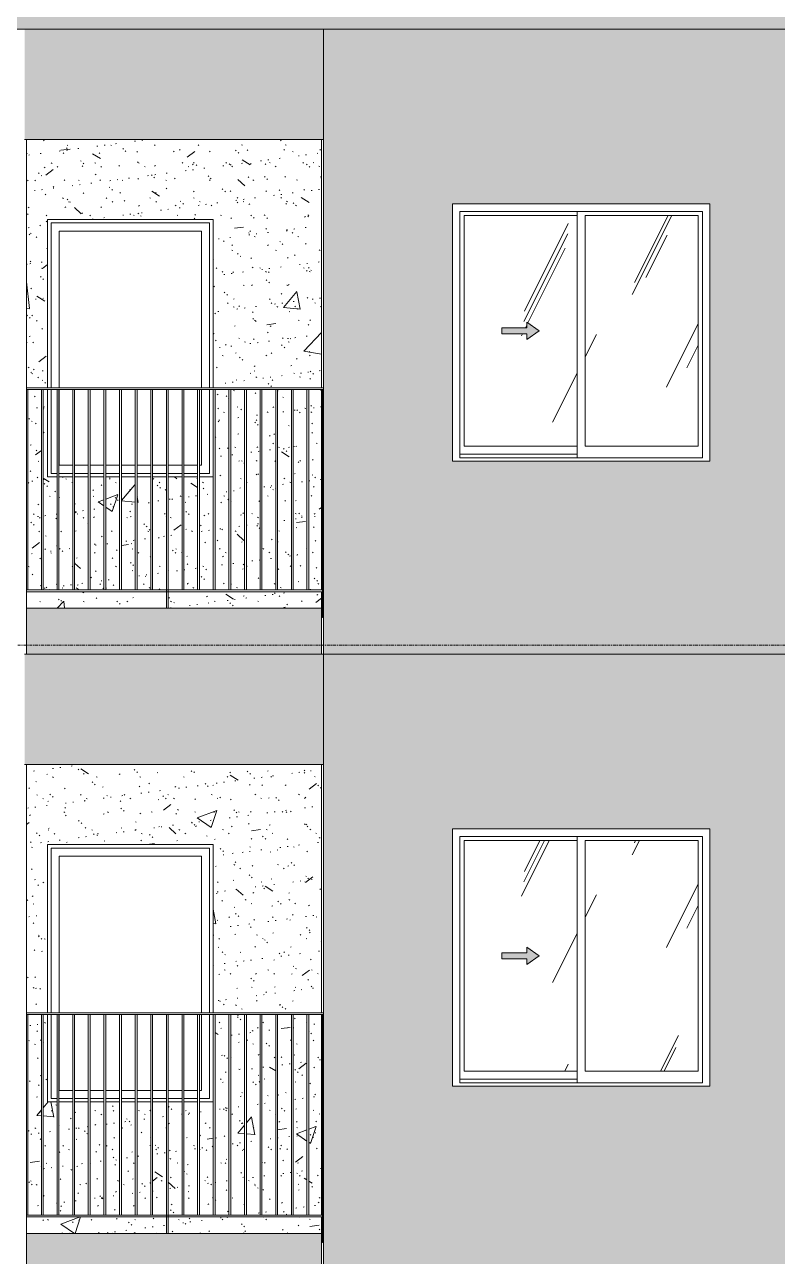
# Model space of a CAD drawing. Header units: millimetres. Extents: x 9199 to 175431, y -4466 to 35300.
# Drawn here: x 119576 to 123670, y 22675 to 29375 of the extents above; entities that cross this region are included whole.
import ezdxf

# ---------------------------------------------------------------- set-up
doc = ezdxf.new("R2010")
doc.units = ezdxf.units.MM
doc.linetypes.add('1 NÉT CALL OUT', pattern=[6, 3, -3])
doc.linetypes.add('Centre', pattern=[31.75, 6.35, -4.7625, 15.875, -4.7625])
for name, color, linetype, lineweight in [('0-2', 250, 'Continuous', 5), ('A-DETL-GENF', 92, 'Continuous', 9), ('A-DETL-GENF-1', 92, '1 NÉT CALL OUT', 9), ('A-FLOR-HRAL-1', 253, 'Continuous', 9), ('A-FLOR-LEVL-2', 51, 'Centre', 9), ('A-GLAZ', 151, 'Continuous', 9), ('A-GLAZ-1', 253, 'Continuous', 9), ('A-GLAZ-2', 7, 'Continuous', 9), ('A-GLAZ-3', 7, '1 NÉT CALL OUT', 9), ('A-WALL', 113, 'Continuous', 9), ('A-WALL-PATT-1', 9, 'Continuous', 9), ('A-WALL-PATT-2', 111, 'Continuous', 5), ('I-WALL', 2, 'Continuous', 9), ('I-WALL-1', 7, 'Continuous', 9)]:
    doc.layers.add(name, color=color, linetype=linetype, lineweight=lineweight)
pattern_1 = [(50, (-51555.6, 1200), (1093.104, -95.634), [114.3, -1257.3]), (355, (-51555.6, 1200), (-211.457, 1146.34), [91.44, -1005.84]), (100.451, (-51464.5, 1192), (881.656, 1050.7), [97.14, -1068.54]), (46.184, (-51555.6, 1504.8), (1626.475, -252.257), [171.45, -1885.95]), (96.636, (-51420, 1483.8), (1424.42, 1484.565), [145.71, -1602.81]), (351.184, (-51555.6, 1504.8), (1424.43, 1484.55), [137.16, -1508.76]), (21, (-51403.2, 1428.6), (909.686, -613.59), [114.3, -1257.3]), (326, (-51403.2, 1428.6), (370.812, 1105.13), [91.44, -1005.84]), (71.451, (-51327.4, 1377.5), (1280.503, 491.528), [97.14, -1068.54]), (37.5, (-51555.58, 1200), (18.5313, 507.3303), [50.292, -943.356, 50.292, -970.788, -1009.65]), (37.5, (-51555.58, 1200), (18.5313, 507.3303), [-2014.728, 50.292, -959.358]), (7.5, (-51555.6, 1200), (400.918, 601.084), [50.292, -531.876, 50.292, -920.496, -384.81]), (7.5, (-51555.6, 1200), (400.918, 601.084), [-1552.956, 50.292, -334.518]), (327.5, (-51895.43, 1200), (813.545, -34.3737), [50.292, -330.708, 50.292, -1138.428, -1577.34]), (327.5, (-51895.43, 1200), (813.545, -34.3737), [-1569.72, 50.292, -1527.048]), (317.5, (-52047.8, 1200), (888.775, 152.56), [50.292, -445.008, 50.292, -739.14, -1120.14]), (317.5, (-52047.8, 1200), (888.775, 152.56), [-1284.732, 50.292, -1069.848])]
pattern_2 = [(37.5, (-51555.58, 1200), (-4.79953, 146.8239), [5.029, -110.795, 5.029, -124.511, -123.825]), (37.5, (-51555.58, 1200), (-4.79953, 146.8239), [-245.364, 5.029, -118.796]), (7.5, (-51555.58, 1200), (134.8574, 215.0472), [5.029, -57.455, 5.029, -99.365, -40.005]), (7.5, (-51555.58, 1200), (134.8574, 215.0472), [-166.878, 5.029, -34.976]), (327.5, (-51649.3, 1200), (237.29776, 0.4316), [5.029, -33.071, 5.029, -132.131, -179.07]), (327.5, (-51649.3, 1200), (237.29776, 0.4316), [-175.26, 5.029, -174.041]), (317.5, (-51649.3, 1200), (229.067, 66.8792), [5.029, -14.021, 5.029, -84.887, -102.87]), (317.5, (-51649.3, 1200), (229.067, 66.8792), [-108.966, 5.029, -97.841])]
pattern_3 = [(63.435, (-49765.3, 1304.34), (-0.001, 1524.001), [532.46, -2875.304]), (63.435, (-51289.3, 1304.34), (-0.001, 1524.001), [532.46, -2875.304]), (63.435, (-49035.8, 1598.8), (-0.001, 1524.001), [532.46, -2875.304]), (63.435, (-50559.8, 1598.8), (-0.001, 1524.001), [532.46, -2875.304]), (63.435, (-49146.2, 1494.84), (-0.001, 1524.001), [532.46, -2875.304]), (63.435, (-50670.2, 1494.84), (-0.001, 1524.001), [532.46, -2875.304]), (63.435, (-49258.75, 2090.1), (-0.001, 1524.001), [258.8, -3148.965]), (63.435, (-50782.75, 2090.1), (-0.001, 1524.001), [258.8, -3148.965]), (63.435, (-49332.36, 1997.95), (-0.001, 1524.001), [532.46, -2875.304]), (63.435, (-50856.36, 1997.95), (-0.001, 1524.001), [532.46, -2875.304]), (63.435, (-49319.4, 2064.1), (-0.001, 1524.001), [532.46, -2875.304]), (63.435, (-50843.4, 2064.1), (-0.001, 1524.001), [532.46, -2875.304]), (63.435, (-49934.2, 1773.94), (-0.001, 1524.001), [532.46, -2875.304]), (63.435, (-51458.2, 1773.94), (-0.001, 1524.001), [532.46, -2875.304]), (63.435, (-49921.24, 1851.9), (-0.001, 1524.001), [532.46, -2875.304]), (63.435, (-51445.24, 1851.9), (-0.001, 1524.001), [532.46, -2875.304]), (63.435, (-49917.74, 1908.1), (-0.001, 1524.001), [532.46, -2875.304]), (63.435, (-51441.74, 1908.1), (-0.001, 1524.001), [532.46, -2875.304])]

# ---------------------------------------------------------------- blocks, each defined once
blk = doc.blocks.new('M_Fixed - 900 x 1400-901190-TKCS_MẶT ĐỨNG HƯỚNG TÂY')
at = {"layer": 'A-GLAZ-2'}
for p, q in [((-69617.9, 7000), (-69617.9, 7896)), ((-69617.9, 7896), (-68755.9, 7896)), ((-69573.9, 7000), (-69573.9, 7852)), ((-69573.9, 7852), (-68799.9, 7852)), ((-68799.9, 7852), (-68799.9, 7000)), ((-68755.9, 7896), (-68755.9, 7000)), ((-69617.9, 6534), (-69617.9, 6990)), ((-69573.9, 6578), (-69573.9, 6990)), ((-68799.9, 6990), (-68799.9, 6578)), ((-68755.9, 6990), (-68755.9, 6534)), ((-69500.5, 6578), (-69573.9, 6578)), ((-69415.6, 6578), (-69490.5, 6578)), ((-69330.7, 6578), (-69405.6, 6578)), ((-69245.7, 6578), (-69320.7, 6578)), ((-69160.8, 6578), (-69235.7, 6578)), ((-69075.8, 6578), (-69150.8, 6578)), ((-68990.9, 6578), (-69065.8, 6578)), ((-68906, 6578), (-68980.9, 6578)), ((-68821, 6578), (-68896, 6578)), ((-68799.9, 6578), (-68811, 6578)), ((-69585.5, 6534), (-69617.9, 6534)), ((-69500.5, 6534), (-69575.5, 6534)), ((-69415.6, 6534), (-69490.5, 6534)), ((-69330.7, 6534), (-69405.6, 6534)), ((-69245.7, 6534), (-69320.7, 6534)), ((-69160.8, 6534), (-69235.7, 6534)), ((-69075.8, 6534), (-69150.8, 6534)), ((-68990.9, 6534), (-69065.8, 6534)), ((-68906, 6534), (-68980.9, 6534)), ((-68821, 6534), (-68896, 6534)), ((-68755.9, 6534), (-68811, 6534))]:
    blk.add_line(p, q, dxfattribs=at)
blk = doc.blocks.new('Railing - 10mm-901206-TKCS_MẶT ĐỨNG HƯỚNG TÂY')
at = {"layer": 'A-FLOR-HRAL-1'}
for p, q in [((-68226.4, 5900), (-68226.4, 6990)), ((-68216.4, 5900), (-68216.4, 6990))]:
    blk.add_line(p, q, dxfattribs=at)
blk = doc.blocks.new('Railing - 50 x 10mm-901224-TKCS_MẶT ĐỨNG HƯỚNG TÂY')
at = {"layer": 'A-FLOR-HRAL-1'}
for p, q in [((-68990.9, 5800), (-68990.9, 6990)), ((-68980.9, 6990), (-68990.9, 6990)), ((-68980.9, 5800), (-68980.9, 6990))]:
    blk.add_line(p, q, dxfattribs=at)
blk = doc.blocks.new('Railing - 10mm-V147-TKCS_MẶT ĐỨNG HƯỚNG TÂY')
at = {"layer": 'A-FLOR-HRAL-1'}
blk.add_line((-69745.352937, 5900), (-69745.352937, 6990), dxfattribs=at)
blk = doc.blocks.new('Railing - 50 x 10mm-901205-TKCS_MẶT ĐỨNG HƯỚNG TÂY')
at = {"layer": 'A-FLOR-HRAL-1'}
for p, q in [((-68141.5, 22750), (-68141.5, 23990)), ((-68136.9, 23990), (-68141.5, 23990)), ((-68141.5, 22750), (-68136.9, 22750))]:
    blk.add_line(p, q, dxfattribs=at)
blk = doc.blocks.new('Railing - Railing-999711-TKCS_MẶT ĐỨNG HƯỚNG TÂY')
at = {"layer": 'A-FLOR-HRAL-1'}
for p, q in [((-61551.9, 22900), (-59936.9, 22900)), ((-59936.9, 22890), (-61551.9, 22890))]:
    blk.add_line(p, q, dxfattribs=at)
for name, p in [('Railing - 10mm-V147-TKCS_MẶT ĐỨNG HƯỚNG TÂY', (8200, 17000)), ('Railing - 10mm-901206-TKCS_MẶT ĐỨNG HƯỚNG TÂY', (6756, 17000)), ('Railing - 10mm-901206-TKCS_MẶT ĐỨNG HƯỚNG TÂY', (6841, 17000)), ('Railing - 10mm-901206-TKCS_MẶT ĐỨNG HƯỚNG TÂY', (6925.9, 17000)), ('Railing - 10mm-901206-TKCS_MẶT ĐỨNG HƯỚNG TÂY', (7010.8, 17000)), ('Railing - 10mm-901206-TKCS_MẶT ĐỨNG HƯỚNG TÂY', (7095.8, 17000)), ('Railing - 10mm-901206-TKCS_MẶT ĐỨNG HƯỚNG TÂY', (7180.7, 17000)), ('Railing - 10mm-901206-TKCS_MẶT ĐỨNG HƯỚNG TÂY', (7265.7, 17000)), ('Railing - 10mm-901206-TKCS_MẶT ĐỨNG HƯỚNG TÂY', (7350.6, 17000)), ('Railing - 50 x 10mm-901224-TKCS_MẶT ĐỨNG HƯỚNG TÂY', (8200, 17000)), ('Railing - 10mm-901206-TKCS_MẶT ĐỨNG HƯỚNG TÂY', (7520.5, 17000)), ('Railing - 10mm-901206-TKCS_MẶT ĐỨNG HƯỚNG TÂY', (7605.4, 17000)), ('Railing - 10mm-901206-TKCS_MẶT ĐỨNG HƯỚNG TÂY', (7690.4, 17000)), ('Railing - 10mm-901206-TKCS_MẶT ĐỨNG HƯỚNG TÂY', (7775.3, 17000)), ('Railing - 10mm-901206-TKCS_MẶT ĐỨNG HƯỚNG TÂY', (7860.2, 17000)), ('Railing - 10mm-901206-TKCS_MẶT ĐỨNG HƯỚNG TÂY', (7945.2, 17000)), ('Railing - 10mm-901206-TKCS_MẶT ĐỨNG HƯỚNG TÂY', (8030.1, 17000)), ('Railing - 10mm-901206-TKCS_MẶT ĐỨNG HƯỚNG TÂY', (8115.1, 17000)), ('Railing - 10mm-901206-TKCS_MẶT ĐỨNG HƯỚNG TÂY', (8200, 17000)), ('Railing - 50 x 10mm-901205-TKCS_MẶT ĐỨNG HƯỚNG TÂY', (8200, 0))]:
    blk.add_blockref(name, p)
blk = doc.blocks.new('Top Rail Type - Top Rail_Internal_-999712-TKCS_MẶT ĐỨNG HƯỚNG TÂY')
at = {"layer": 'A-FLOR-HRAL-1'}
for p, q in [((-59936.9, 24000), (-61551.9, 24000)), ((-59936.9, 23990), (-61551.9, 23990))]:
    blk.add_line(p, q, dxfattribs=at)
blk = doc.blocks.new('NCV_TKTC_TANG 6 - 8_rvt-4-TKCS_MẶT ĐỨNG HƯỚNG TÂY')
at = {"layer": 'A-WALL-PATT-1'}
h = blk.add_hatch(dxfattribs=at)
h.set_pattern_fill('FP_19', color=256, style=0, pattern_type=2)
h.set_pattern_definition(pattern_1)
h.paths.add_polyline_path([(-60790.9, 22800), (-60790.9, 22890), (-61551.9, 22890), (-61551.9, 22800), (-61375.9, 22800)])
h.paths.add_polyline_path([(-59946.9, 22800), (-59946.9, 22890), (-60780.9, 22890), (-60780.9, 22800), (-59986, 22800)])
h.paths.add_polyline_path([(-61385.5, 22900), (-61385.5, 23515), (-61436.9, 23515), (-61436.9, 23990), (-61460.4, 23990), (-61460.4, 22900)])
h.paths.add_polyline_path([(-61375.5, 22900), (-61300.5, 22900), (-61300.5, 23515), (-61375.5, 23515), (-61375.5, 23156.3)])
h.paths.add_polyline_path([(-60012.1, 22900), (-59946.9, 22900), (-59946.9, 23990), (-60016.4, 23990), (-60016.4, 22900)])
h.paths.add_polyline_path([(-61258.6, 22900), (-61215.6, 22900), (-61215.6, 23515), (-61290.5, 23515), (-61290.5, 22900)])
h.paths.add_polyline_path([(-60026.4, 22900), (-60026.4, 23990), (-60101.4, 23990), (-60101.4, 22900)])
h.paths.add_polyline_path([(-60117.5, 22900), (-60111.4, 22900), (-60111.4, 23990), (-60186.3, 23990), (-60186.3, 22900)])
h.paths.add_polyline_path([(-61045.7, 22900), (-61045.7, 23515), (-61120.7, 23515), (-61120.7, 22900)])
h.paths.add_polyline_path([(-61130.7, 22900), (-61130.7, 23515), (-61205.6, 23515), (-61205.6, 22900)])
h.paths.add_polyline_path([(-61470.4, 22900), (-61470.4, 23990), (-61545.4, 23990), (-61545.4, 22900), (-61518.7, 22900)])
h.paths.add_polyline_path([(-60196.3, 22900), (-60196.3, 23990), (-60271.3, 23990), (-60271.3, 22900)])
h.paths.add_polyline_path([(-61035.7, 22900), (-60960.8, 22900), (-60960.8, 23515), (-61035.7, 23515), (-61035.7, 23089.9)])
h.paths.add_polyline_path([(-60696, 22900), (-60621, 22900), (-60621, 23515), (-60696, 23515), (-60696, 23156.3)])
h.paths.add_polyline_path([(-60706, 22900), (-60706, 23515), (-60780.9, 23515), (-60780.9, 22900)])
h.paths.add_polyline_path([(-60281.3, 22900), (-60281.3, 23990), (-60356.2, 23990), (-60356.2, 22900)])
h.paths.add_polyline_path([(-60790.9, 22900), (-60790.9, 23515), (-60865.8, 23515), (-60865.8, 22900)])
h.paths.add_polyline_path([(-60366.2, 22900), (-60366.2, 23990), (-60441.1, 23990), (-60441.1, 22900)])
h.paths.add_polyline_path([(-60451.1, 22900), (-60451.1, 23990), (-60526.1, 23990), (-60526.1, 22900)])
h.paths.add_polyline_path([(-60536.1, 22900), (-60536.9, 23515), (-60611, 23515), (-60611, 22900)])
h.paths.add_polyline_path([(-60950.8, 22900), (-60875.8, 22900), (-60875.8, 23515), (-60950.8, 23515), (-60950.8, 23156.3)])
h.paths.add_polyline_path([(-60298.6, 24000), (-59946.9, 24000), (-59946.9, 25350), (-61551.9, 25350), (-61551.9, 24000), (-61436.9, 24000), (-61436.9, 24915), (-60536.9, 24915), (-60536.9, 24000)])
h = blk.add_hatch(dxfattribs=at)
h.set_pattern_fill('FP_20', color=256, style=0, pattern_type=2)
h.set_pattern_definition(pattern_2)
h.paths.add_polyline_path([(-60790.9, 22800), (-60790.9, 22890), (-61551.9, 22890), (-61551.9, 22800), (-61375.9, 22800)])
h.paths.add_polyline_path([(-59946.9, 22800), (-59946.9, 22890), (-60780.9, 22890), (-60780.9, 22800), (-59986, 22800)])
h.paths.add_polyline_path([(-61385.5, 22900), (-61385.5, 23515), (-61436.9, 23515), (-61436.9, 23990), (-61460.4, 23990), (-61460.4, 22900)])
h.paths.add_polyline_path([(-61375.5, 22900), (-61300.5, 22900), (-61300.5, 23515), (-61375.5, 23515), (-61375.5, 23156.3)])
h.paths.add_polyline_path([(-60012.1, 22900), (-59946.9, 22900), (-59946.9, 23990), (-60016.4, 23990), (-60016.4, 22900)])
h.paths.add_polyline_path([(-61258.6, 22900), (-61215.6, 22900), (-61215.6, 23515), (-61290.5, 23515), (-61290.5, 22900)])
h.paths.add_polyline_path([(-60026.4, 22900), (-60026.4, 23990), (-60101.4, 23990), (-60101.4, 22900)])
h.paths.add_polyline_path([(-60117.5, 22900), (-60111.4, 22900), (-60111.4, 23990), (-60186.3, 23990), (-60186.3, 22900)])
h.paths.add_polyline_path([(-61045.7, 22900), (-61045.7, 23515), (-61120.7, 23515), (-61120.7, 22900)])
h.paths.add_polyline_path([(-61130.7, 22900), (-61130.7, 23515), (-61205.6, 23515), (-61205.6, 22900)])
h.paths.add_polyline_path([(-61470.4, 22900), (-61470.4, 23990), (-61545.4, 23990), (-61545.4, 22900), (-61518.7, 22900)])
h.paths.add_polyline_path([(-60196.3, 22900), (-60196.3, 23990), (-60271.3, 23990), (-60271.3, 22900)])
h.paths.add_polyline_path([(-61035.7, 22900), (-60960.8, 22900), (-60960.8, 23515), (-61035.7, 23515), (-61035.7, 23089.9)])
h.paths.add_polyline_path([(-60696, 22900), (-60621, 22900), (-60621, 23515), (-60696, 23515), (-60696, 23156.3)])
h.paths.add_polyline_path([(-60706, 22900), (-60706, 23515), (-60780.9, 23515), (-60780.9, 22900)])
h.paths.add_polyline_path([(-60281.3, 22900), (-60281.3, 23990), (-60356.2, 23990), (-60356.2, 22900)])
h.paths.add_polyline_path([(-60790.9, 22900), (-60790.9, 23515), (-60865.8, 23515), (-60865.8, 22900)])
h.paths.add_polyline_path([(-60366.2, 22900), (-60366.2, 23990), (-60441.1, 23990), (-60441.1, 22900)])
h.paths.add_polyline_path([(-60451.1, 22900), (-60451.1, 23990), (-60526.1, 23990), (-60526.1, 22900)])
h.paths.add_polyline_path([(-60536.1, 22900), (-60536.9, 23515), (-60611, 23515), (-60611, 22900)])
h.paths.add_polyline_path([(-60950.8, 22900), (-60875.8, 22900), (-60875.8, 23515), (-60950.8, 23515), (-60950.8, 23156.3)])
h.paths.add_polyline_path([(-60298.6, 24000), (-59946.9, 24000), (-59946.9, 25350), (-61551.9, 25350), (-61551.9, 24000), (-61436.9, 24000), (-61436.9, 24915), (-60536.9, 24915), (-60536.9, 24000)])
at = {"layer": 'I-WALL-1'}
for p, q in [((-59946.9, 24000), (-59946.9, 25350)), ((-61436.9, 24000), (-61436.9, 24915)), ((-61436.9, 24915), (-60536.9, 24915)), ((-60536.9, 24915), (-60536.9, 24000)), ((-61436.9, 23515), (-61436.9, 23990)), ((-60536.9, 23990), (-60536.9, 23515)), ((-59946.9, 22900), (-59946.9, 23990)), ((-61385.5, 23515), (-61436.9, 23515)), ((-61300.5, 23515), (-61375.5, 23515)), ((-61215.6, 23515), (-61290.5, 23515)), ((-61130.7, 23515), (-61205.6, 23515)), ((-61045.7, 23515), (-61120.7, 23515)), ((-60960.8, 23515), (-61035.7, 23515)), ((-60875.8, 23515), (-60950.8, 23515)), ((-60790.9, 23515), (-60865.8, 23515)), ((-60706, 23515), (-60780.9, 23515)), ((-60621, 23515), (-60696, 23515)), ((-60536.9, 23515), (-60611, 23515)), ((-59946.9, 22800), (-59946.9, 22890))]:
    blk.add_line(p, q, dxfattribs=at)
at = {"layer": 'A-FLOR-HRAL-1'}
for name in ['Top Rail Type - Top Rail_Internal_-999712-TKCS_MẶT ĐỨNG HƯỚNG TÂY', 'Railing - Railing-999711-TKCS_MẶT ĐỨNG HƯỚNG TÂY']:
    blk.add_blockref(name, (0, 0), dxfattribs=at)
at = {"layer": 'A-GLAZ-1'}
blk.add_blockref('M_Fixed - 900 x 1400-901190-TKCS_MẶT ĐỨNG HƯỚNG TÂY', (8200, 17000), dxfattribs=at)
blk = doc.blocks.new('NCV_TKTC_TANG 6 - 8_rvt-5-TKCS_MẶT ĐỨNG HƯỚNG TÂY')
at = {"layer": 'A-WALL-PATT-1'}
h = blk.add_hatch(dxfattribs=at)
h.set_pattern_fill('FP_19', color=256, style=0, pattern_type=2)
h.set_pattern_definition(pattern_1)
h.paths.add_polyline_path([(-60790.9, 26200), (-60790.9, 26290), (-61551.9, 26290), (-61551.9, 26200), (-61375.9, 26200)])
h.paths.add_polyline_path([(-60780.9, 26200), (-59946.9, 26200), (-59946.9, 26290), (-60780.9, 26290)])
h.paths.add_polyline_path([(-60790.9, 26300), (-60790.9, 26915), (-60865.8, 26915), (-60865.8, 26300)])
h.paths.add_polyline_path([(-59946.9, 26300), (-59946.9, 27390), (-60016.4, 27390), (-60016.4, 26300), (-60012.1, 26300)])
h.paths.add_polyline_path([(-60780.9, 26300), (-60706, 26300), (-60706, 26915), (-60780.9, 26915), (-60780.9, 26444.2)])
h.paths.add_polyline_path([(-60026.4, 26300), (-60026.4, 27390), (-60101.4, 27390), (-60101.4, 26300)])
h.paths.add_polyline_path([(-61215.6, 26300), (-61215.6, 26915), (-61290.5, 26915), (-61290.5, 26300), (-61258.6, 26300)])
h.paths.add_polyline_path([(-61205.6, 26300), (-61130.7, 26300), (-61130.7, 26915), (-61205.6, 26915), (-61205.6, 26345.2)])
h.paths.add_polyline_path([(-60696, 26300), (-60621, 26300), (-60621, 26915), (-60696, 26915), (-60696, 26444.2)])
h.paths.add_polyline_path([(-61470.4, 26300), (-61470.4, 27390), (-61545.4, 27390), (-61545.4, 26300), (-61518.7, 26300)])
h.paths.add_polyline_path([(-61460.4, 26300), (-61385.5, 26300), (-61385.5, 26915), (-61436.9, 26915), (-61436.9, 27390), (-61460.4, 27390), (-61460.4, 26444.2)])
h.paths.add_polyline_path([(-60611, 26300), (-60536.1, 26300), (-60536.9, 26915), (-60611, 26915), (-60611, 26444.2)])
h.paths.add_polyline_path([(-61375.5, 26300), (-61300.5, 26300), (-61300.5, 26915), (-61375.5, 26915), (-61375.5, 26444.2)])
h.paths.add_polyline_path([(-60526.1, 26300), (-60451.1, 26300), (-60451.1, 27390), (-60526.1, 27390), (-60526.1, 26444.2)])
h.paths.add_polyline_path([(-60441.1, 26300), (-60366.2, 26300), (-60366.2, 27390), (-60441.1, 27390), (-60441.1, 26444.2)])
h.paths.add_polyline_path([(-60117.5, 26300), (-60111.4, 26300), (-60111.4, 27390), (-60186.3, 27390), (-60186.3, 26300)])
h.paths.add_polyline_path([(-60960.8, 26300), (-60960.8, 26915), (-61035.7, 26915), (-61035.7, 26300)])
h.paths.add_polyline_path([(-60875.8, 26300), (-60875.8, 26915), (-60950.8, 26915), (-60950.8, 26300)])
h.paths.add_polyline_path([(-61045.7, 26300), (-61045.7, 26915), (-61120.7, 26915), (-61120.7, 26300)])
h.paths.add_polyline_path([(-60196.3, 26300), (-60196.3, 27390), (-60271.3, 27390), (-60271.3, 26300)])
h.paths.add_polyline_path([(-60356.2, 26300), (-60281.3, 26300), (-60281.3, 27390), (-60356.2, 27390), (-60356.2, 26444.2)])
h.paths.add_polyline_path([(-61487.4, 27400), (-61436.9, 27400), (-61436.9, 28315), (-60536.9, 28315), (-60536.9, 27400), (-59946.9, 27400), (-59946.9, 28750), (-61551.9, 28750), (-61551.9, 27400)])
h = blk.add_hatch(dxfattribs=at)
h.set_pattern_fill('FP_20', color=256, style=0, pattern_type=2)
h.set_pattern_definition(pattern_2)
h.paths.add_polyline_path([(-60790.9, 26200), (-60790.9, 26290), (-61551.9, 26290), (-61551.9, 26200), (-61375.9, 26200)])
h.paths.add_polyline_path([(-60780.9, 26200), (-59946.9, 26200), (-59946.9, 26290), (-60780.9, 26290)])
h.paths.add_polyline_path([(-60790.9, 26300), (-60790.9, 26915), (-60865.8, 26915), (-60865.8, 26300)])
h.paths.add_polyline_path([(-59946.9, 26300), (-59946.9, 27390), (-60016.4, 27390), (-60016.4, 26300), (-60012.1, 26300)])
h.paths.add_polyline_path([(-60780.9, 26300), (-60706, 26300), (-60706, 26915), (-60780.9, 26915), (-60780.9, 26444.2)])
h.paths.add_polyline_path([(-60026.4, 26300), (-60026.4, 27390), (-60101.4, 27390), (-60101.4, 26300)])
h.paths.add_polyline_path([(-61215.6, 26300), (-61215.6, 26915), (-61290.5, 26915), (-61290.5, 26300), (-61258.6, 26300)])
h.paths.add_polyline_path([(-61205.6, 26300), (-61130.7, 26300), (-61130.7, 26915), (-61205.6, 26915), (-61205.6, 26345.2)])
h.paths.add_polyline_path([(-60696, 26300), (-60621, 26300), (-60621, 26915), (-60696, 26915), (-60696, 26444.2)])
h.paths.add_polyline_path([(-61470.4, 26300), (-61470.4, 27390), (-61545.4, 27390), (-61545.4, 26300), (-61518.7, 26300)])
h.paths.add_polyline_path([(-61460.4, 26300), (-61385.5, 26300), (-61385.5, 26915), (-61436.9, 26915), (-61436.9, 27390), (-61460.4, 27390), (-61460.4, 26444.2)])
h.paths.add_polyline_path([(-60611, 26300), (-60536.1, 26300), (-60536.9, 26915), (-60611, 26915), (-60611, 26444.2)])
h.paths.add_polyline_path([(-61375.5, 26300), (-61300.5, 26300), (-61300.5, 26915), (-61375.5, 26915), (-61375.5, 26444.2)])
h.paths.add_polyline_path([(-60526.1, 26300), (-60451.1, 26300), (-60451.1, 27390), (-60526.1, 27390), (-60526.1, 26444.2)])
h.paths.add_polyline_path([(-60441.1, 26300), (-60366.2, 26300), (-60366.2, 27390), (-60441.1, 27390), (-60441.1, 26444.2)])
h.paths.add_polyline_path([(-60117.5, 26300), (-60111.4, 26300), (-60111.4, 27390), (-60186.3, 27390), (-60186.3, 26300)])
h.paths.add_polyline_path([(-60960.8, 26300), (-60960.8, 26915), (-61035.7, 26915), (-61035.7, 26300)])
h.paths.add_polyline_path([(-60875.8, 26300), (-60875.8, 26915), (-60950.8, 26915), (-60950.8, 26300)])
h.paths.add_polyline_path([(-61045.7, 26300), (-61045.7, 26915), (-61120.7, 26915), (-61120.7, 26300)])
h.paths.add_polyline_path([(-60196.3, 26300), (-60196.3, 27390), (-60271.3, 27390), (-60271.3, 26300)])
h.paths.add_polyline_path([(-60356.2, 26300), (-60281.3, 26300), (-60281.3, 27390), (-60356.2, 27390), (-60356.2, 26444.2)])
h.paths.add_polyline_path([(-61487.4, 27400), (-61436.9, 27400), (-61436.9, 28315), (-60536.9, 28315), (-60536.9, 27400), (-59946.9, 27400), (-59946.9, 28750), (-61551.9, 28750), (-61551.9, 27400)])
at = {"layer": 'I-WALL-1'}
for p, q in [((-59946.9, 27400), (-59946.9, 28750)), ((-61436.9, 27400), (-61436.9, 28315)), ((-61436.9, 28315), (-60536.9, 28315)), ((-60536.9, 28315), (-60536.9, 27400)), ((-61436.9, 26915), (-61436.9, 27390)), ((-60536.9, 27390), (-60536.9, 26915)), ((-59946.9, 26300), (-59946.9, 27390)), ((-61385.5, 26915), (-61436.9, 26915)), ((-61300.5, 26915), (-61375.5, 26915)), ((-61215.6, 26915), (-61290.5, 26915)), ((-61130.7, 26915), (-61205.6, 26915)), ((-61045.7, 26915), (-61120.7, 26915)), ((-60960.8, 26915), (-61035.7, 26915)), ((-60875.8, 26915), (-60950.8, 26915)), ((-60790.9, 26915), (-60865.8, 26915)), ((-60706, 26915), (-60780.9, 26915)), ((-60621, 26915), (-60696, 26915)), ((-60536.9, 26915), (-60611, 26915)), ((-59946.9, 26200), (-59946.9, 26290))]:
    blk.add_line(p, q, dxfattribs=at)
at = {"layer": 'A-FLOR-HRAL-1'}
for name in ['Top Rail Type - Top Rail_Internal_-999712-TKCS_MẶT ĐỨNG HƯỚNG TÂY', 'Railing - Railing-999711-TKCS_MẶT ĐỨNG HƯỚNG TÂY']:
    blk.add_blockref(name, (0, 3400), dxfattribs=at)
at = {"layer": 'A-GLAZ-1'}
blk.add_blockref('M_Fixed - 900 x 1400-901190-TKCS_MẶT ĐỨNG HƯỚNG TÂY', (8200, 20400), dxfattribs=at)
blk = doc.blocks.new('1_FAMILY RVT - W01-WxH 1400x1400xmm-V271-TKCS_MẶT ĐỨNG HƯỚNG TÂY')
at = {"layer": 'A-DETL-GENF-1'}
blk.add_hatch(color=256, dxfattribs=at).paths.add_polyline_path([(-58830.8, 24262.1), (-58763.1, 24309.5), (-58830.8, 24357), (-58830.8, 24326.5), (-58966.3, 24326.5), (-58966.3, 24292.6), (-58830.8, 24292.6)])
at = {"layer": 'A-GLAZ'}
h = blk.add_hatch(dxfattribs=at)
h.set_pattern_fill('FP_32', color=256, style=0, pattern_type=2)
h.set_pattern_definition(pattern_3)
h.paths.add_polyline_path([(-58557.5, 23682.6), (-58557.5, 24936.5), (-59171.8, 24936.5), (-59171.8, 23682.6)])
h.paths.add_polyline_path([(-58830.8, 24262.1), (-58830.8, 24292.6), (-58966.3, 24292.6), (-58966.3, 24326.5), (-58830.8, 24326.5), (-58830.8, 24357), (-58763.1, 24309.5), (-58787.3, 24292.6)])
h = blk.add_hatch(dxfattribs=at)
h.set_pattern_fill('FP_32', color=256, style=0, pattern_type=2)
h.set_pattern_definition(pattern_3)
h.paths.add_polyline_path([(-57898.8, 23682.6), (-57898.8, 24936.5), (-58513.1, 24936.5), (-58513.1, 23682.6)])
at = {"layer": 'A-DETL-GENF'}
for p, q in [((-58966.3, 24326.5), (-58966.3, 24292.6)), ((-58966.3, 24326.5), (-58830.8, 24326.5)), ((-58830.8, 24326.5), (-58966.3, 24326.5)), ((-58966.3, 24326.5), (-58966.3, 24292.6)), ((-58830.8, 24357), (-58830.8, 24326.5)), ((-58763.1, 24309.5), (-58830.8, 24357)), ((-58763.1, 24309.5), (-58830.8, 24357)), ((-58830.8, 24357), (-58830.8, 24326.5)), ((-58966.3, 24292.6), (-58830.8, 24292.6)), ((-58966.3, 24292.6), (-58830.8, 24292.6)), ((-58763.1, 24309.5), (-58830.8, 24262.1)), ((-58830.8, 24262.1), (-58763.1, 24309.5)), ((-58830.8, 24292.6), (-58830.8, 24262.1)), ((-58830.8, 24292.6), (-58830.8, 24262.1))]:
    blk.add_line(p, q, dxfattribs=at)
at = {"layer": 'A-GLAZ'}
for p, q in [((-57835.3, 25000), (-59235.3, 25000)), ((-59235.3, 25000), (-59235.3, 23600)), ((-57835.3, 25000), (-57835.3, 23600)), ((-59194.4, 24959.1), (-57876.2, 24959.1)), ((-59194.4, 23619), (-59194.4, 24959.1)), ((-59171.8, 24936.5), (-59171.8, 23682.6)), ((-58557.5, 24936.5), (-59171.8, 24936.5)), ((-58557.5, 24959.1), (-58557.5, 23619)), ((-58513.1, 23682.6), (-58513.1, 24936.5)), ((-58513.1, 24936.5), (-57898.8, 24936.5)), ((-57898.8, 24936.5), (-57898.8, 23682.6)), ((-57876.2, 23619), (-57876.2, 24959.1)), ((-59171.8, 23682.6), (-58557.5, 23682.6)), ((-57898.8, 23682.6), (-58513.1, 23682.6)), ((-57835.3, 23600), (-59235.3, 23600)), ((-58557.5, 23638.1), (-59194.4, 23638.1)), ((-58557.5, 23638.1), (-59194.4, 23638.1)), ((-57876.2, 23619), (-59194.4, 23619))]:
    blk.add_line(p, q, dxfattribs=at)
blk = doc.blocks.new('1_FAMILY RVT - W01-WxH 1400x1400xmm-V279-TKCS_MẶT ĐỨNG HƯỚNG TÂY')
at = {"layer": 'A-DETL-GENF-1'}
blk.add_hatch(color=256, dxfattribs=at).paths.add_polyline_path([(-58830.8, 27662.1), (-58763.1, 27709.5), (-58830.8, 27757), (-58830.8, 27726.5), (-58966.3, 27726.5), (-58966.3, 27692.6), (-58830.8, 27692.6)])
at = {"layer": 'A-GLAZ'}
h = blk.add_hatch(dxfattribs=at)
h.set_pattern_fill('FP_32', color=256, style=0, pattern_type=2)
h.set_pattern_definition(pattern_3)
h.paths.add_polyline_path([(-58557.5, 27082.6), (-58557.5, 28336.5), (-59171.8, 28336.5), (-59171.8, 27082.6)])
h.paths.add_polyline_path([(-58830.8, 27662.1), (-58830.8, 27692.6), (-58966.3, 27692.6), (-58966.3, 27726.5), (-58830.8, 27726.5), (-58830.8, 27757), (-58763.1, 27709.5), (-58787.3, 27692.6)])
h = blk.add_hatch(dxfattribs=at)
h.set_pattern_fill('FP_32', color=256, style=0, pattern_type=2)
h.set_pattern_definition(pattern_3)
h.paths.add_polyline_path([(-57898.8, 27082.6), (-57898.8, 28336.5), (-58513.1, 28336.5), (-58513.1, 27082.6)])
at = {"layer": 'A-DETL-GENF'}
for p, q in [((-58830.8, 27757), (-58830.8, 27726.5)), ((-58763.1, 27709.5), (-58830.8, 27757)), ((-58763.1, 27709.5), (-58830.8, 27757)), ((-58830.8, 27757), (-58830.8, 27726.5)), ((-58966.3, 27726.5), (-58966.3, 27692.6)), ((-58966.3, 27726.5), (-58830.8, 27726.5)), ((-58830.8, 27726.5), (-58966.3, 27726.5)), ((-58966.3, 27726.5), (-58966.3, 27692.6)), ((-58966.3, 27692.6), (-58830.8, 27692.6)), ((-58966.3, 27692.6), (-58830.8, 27692.6)), ((-58763.1, 27709.5), (-58830.8, 27662.1)), ((-58830.8, 27662.1), (-58763.1, 27709.5)), ((-58830.8, 27692.6), (-58830.8, 27662.1)), ((-58830.8, 27692.6), (-58830.8, 27662.1))]:
    blk.add_line(p, q, dxfattribs=at)
at = {"layer": 'A-GLAZ'}
for p, q in [((-57835.3, 28400), (-59235.3, 28400)), ((-59235.3, 28400), (-59235.3, 27000)), ((-59194.4, 28359.1), (-57876.2, 28359.1)), ((-59194.4, 27019), (-59194.4, 28359.1)), ((-58557.5, 28359.1), (-58557.5, 27019)), ((-57876.2, 27019), (-57876.2, 28359.1)), ((-57835.3, 28400), (-57835.3, 27000)), ((-59171.8, 28336.5), (-59171.8, 27082.6)), ((-58557.5, 28336.5), (-59171.8, 28336.5)), ((-58513.1, 27082.6), (-58513.1, 28336.5)), ((-58513.1, 28336.5), (-57898.8, 28336.5)), ((-57898.8, 28336.5), (-57898.8, 27082.6)), ((-59171.8, 27082.6), (-58557.5, 27082.6)), ((-57898.8, 27082.6), (-58513.1, 27082.6)), ((-58557.5, 27038.1), (-59194.4, 27038.1)), ((-58557.5, 27038.1), (-59194.4, 27038.1)), ((-57876.2, 27019), (-59194.4, 27019)), ((-57835.3, 27000), (-59235.3, 27000))]:
    blk.add_line(p, q, dxfattribs=at)

msp = doc.modelspace()

# ---------------------------------------------------------------- hatches: boundary and pattern name
at = {"layer": 'A-WALL-PATT-2'}
for points in [[(134239.9, 29350), (163901.2, 29350), (163901.2, 30750), (102901.2, 30750), (102901.2, 29350), (132123.6, 29350)], [(121201.2, 28750), (121201.2, 29350), (119576.2, 29350), (119576.2, 28750)], [(120483.6, 25950), (121191.2, 25950), (121191.2, 26200), (119586.2, 26200), (119586.2, 25950)], [(119576.2, 25350), (121201.2, 25350), (121201.2, 25950), (119576.2, 25950)], [(120483.6, 22550), (121191.2, 22550), (121191.2, 22800), (119586.2, 22800), (119586.2, 22550)]]:
    msp.add_hatch(color=256, dxfattribs=at).paths.add_polyline_path(points)
h = msp.add_hatch(color=256, dxfattribs=at)
h.paths.add_polyline_path([(123658.2, 25950), (124297.9, 25950), (124297.9, 29350), (121201.2, 29350), (121201.2, 25950), (123302.9, 25950)])
h.paths.add_polyline_path([(121902.9, 27000), (121902.9, 28400), (123302.9, 28400), (123302.9, 27000), (121943.8, 27000)])
h = msp.add_hatch(color=256, dxfattribs=at)
h.paths.add_polyline_path([(123658.2, 22550), (124297.9, 22550), (124297.9, 25950), (121201.2, 25950), (121201.2, 22550), (121541.8, 22550)])
h.paths.add_polyline_path([(123261.9, 23600), (121902.9, 23600), (121902.9, 25000), (123302.9, 25000), (123302.9, 23600)])

# ---------------------------------------------------------------- linework, layer by layer
at = {"layer": 'A-FLOR-LEVL-2'}
msp.add_line((96540.4, 26000), (171939.1, 26000), dxfattribs=at)
at = {"layer": 'A-WALL'}
for p, q in [((121201.2, 29350), (121201.2, 15750)), ((127776.2, 29350), (121201.2, 29350)), ((127776.2, 25950), (121201.2, 25950)), ((121201.2, 25950), (127776.2, 25950))]:
    msp.add_line(p, q, dxfattribs=at)
at = {"layer": 'I-WALL'}
for p, q in [((102491.2, 29350), (163911.2, 29350)), ((119576.2, 28750), (121201.2, 28750)), ((119586.2, 28750), (119586.2, 25950)), ((121191.2, 26200), (119586.2, 26200)), ((121191.2, 25950), (121191.2, 26200)), ((121201.2, 25950), (119576.2, 25950)), ((119576.2, 25350), (121201.2, 25350)), ((119586.2, 25350), (119586.2, 22550)), ((121191.2, 22800), (119586.2, 22800)), ((121191.2, 22550), (121191.2, 22800))]:
    msp.add_line(p, q, dxfattribs=at)

# ---------------------------------------------------------------- block references
at = {"layer": '0-2'}
for name in ['NCV_TKTC_TANG 6 - 8_rvt-5-TKCS_MẶT ĐỨNG HƯỚNG TÂY', 'NCV_TKTC_TANG 6 - 8_rvt-4-TKCS_MẶT ĐỨNG HƯỚNG TÂY']:
    msp.add_blockref(name, (181138.2, 0), dxfattribs=at)
at = {"layer": 'A-GLAZ-3'}
for name in ['1_FAMILY RVT - W01-WxH 1400x1400xmm-V279-TKCS_MẶT ĐỨNG HƯỚNG TÂY', '1_FAMILY RVT - W01-WxH 1400x1400xmm-V271-TKCS_MẶT ĐỨNG HƯỚNG TÂY']:
    msp.add_blockref(name, (181138.2, 0), dxfattribs=at)

doc.saveas('drawing.dxf')
